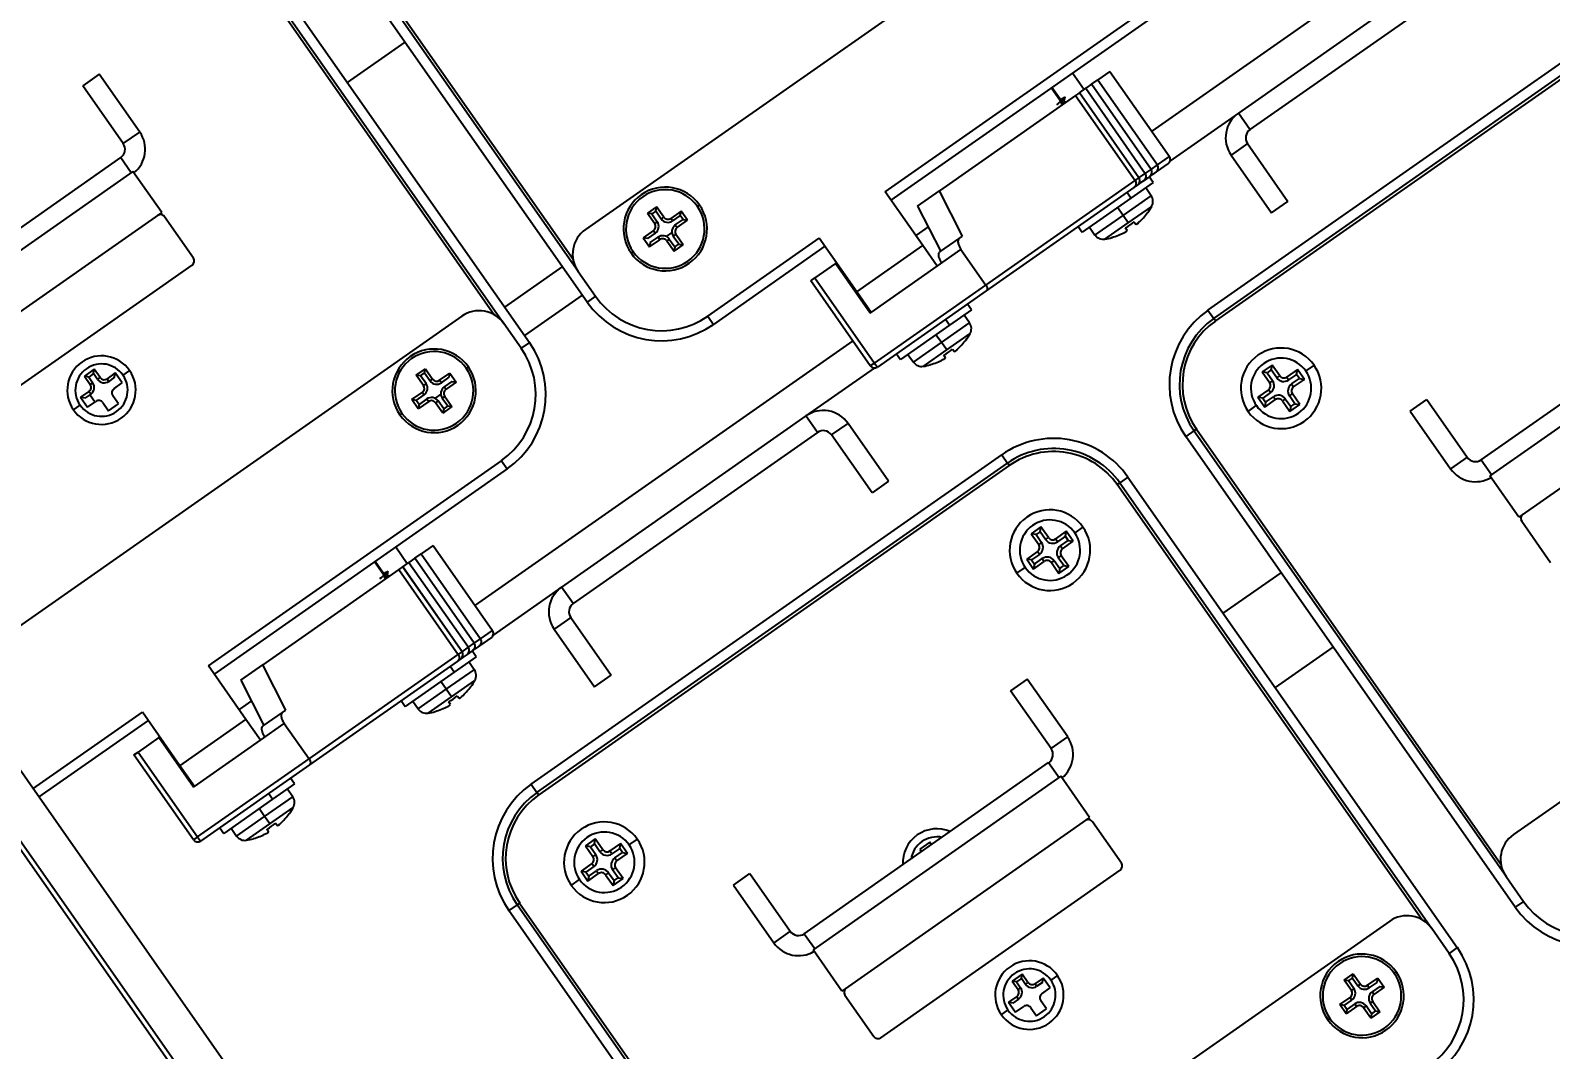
# Model space of a CAD drawing. Header units: millimetres. Extents: x 152904052 to 153933663, y 538271515 to 539240469.
# Drawn here: x 153452981.3 to 153453132.2, y 538569911 to 538570012.1 of the extents above; entities that cross this region are included whole.
import ezdxf
from ezdxf.enums import TextEntityAlignment as Align

# ---------------------------------------------------------------- set-up
doc = ezdxf.new("R2010")
doc.units = ezdxf.units.MM
doc.layers.add('POWR', color=5, linetype='Continuous')
doc.layers.add('TEXT', color=7, linetype='Continuous')
doc.styles.get("Standard").update_dxf_attribs({"font": 'Gulim.ttf'})

msp = doc.modelspace()

# ---------------------------------------------------------------- linework, layer by layer
at = {"layer": 'POWR', "color": 7}
for p, q in [((153452877.81, 538570085.05), (153453064.46, 538569818.5)), ((153453060.77, 538569815.91), (153452874.13, 538570082.47)), ((153452874.54, 538570082.75), (153453061.18, 538569816.2)), ((153453035.68, 538569988.17), (153453004.7, 538570032.41)), ((153453004.95, 538570032.58), (153453035.17, 538569989.42)), ((153453036.58, 538569985.14), (153453003.88, 538570031.84)), ((153453091.3, 538570030.78), (153453036.41, 538569992.35)), ((153453130.09, 538570028.34), (153453092.61, 538570002.1)), ((153453027.31, 538569983.91), (153452997.09, 538570027.07)), ((153452997.33, 538570027.25), (153453028.3, 538569983.01)), ((153452998.15, 538570027.82), (153453030.84, 538569981.13)), ((153453125.45, 538570020.88), (153453101.2, 538570003.91)), ((153453126.6, 538570019.24), (153453102.35, 538570002.27)), ((153453066.15, 538569996.08), (153453095.23, 538570016.45)), ((153453098.18, 538569984.33), (153453144.88, 538570017.03)), ((153453098.76, 538569983.51), (153453145.45, 538570016.21)), ((153453145.62, 538570015.96), (153453098.93, 538569983.27)), ((153453095.8, 538570015.63), (153453066.72, 538569995.27)), ((153453012.78, 538570006.93), (153453018.51, 538570010.95)), ((153452988.15, 538570007.76), (153452986.51, 538570006.61)), ((153452992.17, 538570002.02), (153452988.15, 538570007.76)), ((153453084.75, 538570007.88), (153453085.89, 538570006.25)), ((153453086.62, 538570006.76), (153453086.05, 538570006.36)), ((153453092.53, 538569998.32), (153453086.62, 538570006.76)), ((153453086.62, 538570006.76), (153453086.63, 538570006.76)), ((153453086.63, 538570006.76), (153453087.25, 538570007.2)), ((153453092.53, 538569998.32), (153453086.63, 538570006.76)), ((153453088.45, 538570008.04), (153453087.25, 538570007.2)), ((153453087.25, 538570007.2), (153453093.16, 538569998.76)), ((153453088.45, 538570008.04), (153453094.36, 538569999.6)), ((153452990.53, 538570000.87), (153452986.51, 538570006.61)), ((153453085.04, 538570005.65), (153453071.54, 538569996.2)), ((153453083.78, 538570004.76), (153453082.63, 538570006.4)), ((153453083.85, 538570004.81), (153453082.7, 538570006.45)), ((153453083.8, 538570005.39), (153453083.58, 538570005.2)), ((153453083.64, 538570005.28), (153453083.8, 538570005.39)), ((153453085.42, 538570005.92), (153453085.04, 538570005.65)), ((153453085.04, 538570005.65), (153453090.95, 538569997.21)), ((153453091.33, 538569997.48), (153453085.42, 538570005.92)), ((153453085.42, 538570005.92), (153453085.43, 538570005.92)), ((153453085.43, 538570005.92), (153453086.05, 538570006.36)), ((153453091.33, 538569997.48), (153453085.43, 538570005.92)), ((153453086.05, 538570006.36), (153453091.96, 538569997.92)), ((153453084.09, 538570004.98), (153453083.9, 538570004.98)), ((153453101.2, 538570003.91), (153453094.4, 538569999.14)), ((153453102.35, 538570002.27), (153453101.2, 538570003.91)), ((153452990.53, 538570000.87), (153452992.17, 538570002.02)), ((153453102.11, 538570000.87), (153453100.47, 538569999.73)), ((153453102.11, 538570000.87), (153453106.12, 538569995.14)), ((153452966.03, 538569982.5), (153452990.28, 538569999.48)), ((153452990.28, 538569999.48), (153452991.31, 538569998.01)), ((153453093.16, 538569998.76), (153453094.36, 538569999.6)), ((153453100.47, 538569999.73), (153453104.48, 538569993.99)), ((153452991.48, 538569998.12), (153452966.9, 538569980.92)), ((153452994.35, 538569994.03), (153452991.48, 538569998.12)), ((153453091.33, 538569997.48), (153453091.96, 538569997.92)), ((153453091.96, 538569997.92), (153453092.53, 538569998.32)), ((153453092.6, 538569997.76), (153453092.41, 538569997.63)), ((153453092.53, 538569998.32), (153453093.16, 538569998.76)), ((153453092.53, 538569998.32), (153453092.53, 538569998.32)), ((153453092.63, 538569997.78), (153453092.59, 538569997.84)), ((153453092.63, 538569997.78), (153453092.6, 538569997.76)), ((153453093.04, 538569998.06), (153453092.63, 538569997.78)), ((153453094.23, 538569998.9), (153453093.04, 538569998.06)), ((153453069.37, 538569994.68), (153453071.54, 538569996.2)), ((153453073.83, 538569991.7), (153453071.54, 538569996.2)), ((153453076.14, 538569986.84), (153453090.95, 538569997.21)), ((153453090.83, 538569996.52), (153453076.18, 538569986.26)), ((153453092.73, 538569997), (153453090.54, 538569995.46)), ((153453091.21, 538569996.78), (153453090.83, 538569996.52)), ((153453090.95, 538569997.21), (153453091.33, 538569997.48)), ((153453091.4, 538569996.92), (153453091.21, 538569996.79)), ((153453091.33, 538569997.48), (153453091.33, 538569997.48)), ((153453091.43, 538569996.94), (153453091.39, 538569997)), ((153453091.43, 538569996.94), (153453091.4, 538569996.92)), ((153453091.84, 538569997.22), (153453091.43, 538569996.94)), ((153453092.41, 538569997.62), (153453091.84, 538569997.22)), ((153453092.54, 538569995.7), (153453092, 538569996.48)), ((153453092.73, 538569997), (153453092.33, 538569997.57)), ((153453047.51, 538569994.63), (153453047.72, 538569994.78)), ((153453069.88, 538569990.76), (153453066.15, 538569996.08)), ((153453069.37, 538569994.68), (153453071.66, 538569990.18)), ((153453090.54, 538569995.46), (153453085.69, 538569992.07)), ((153453089.76, 538569993.75), (153453092.54, 538569995.7)), ((153453090.54, 538569995.46), (153453090.14, 538569996.04)), ((153453104.48, 538569993.99), (153453106.12, 538569995.14)), ((153452994.35, 538569994.03), (153452969.77, 538569976.82)), ((153452997.5, 538569989.52), (153452994.63, 538569993.62)), ((153453043.45, 538569994.59), (153453042.55, 538569993.96)), ((153453042.55, 538569993.96), (153453043.27, 538569992.94)), ((153453042.98, 538569993.89), (153453042.55, 538569993.96)), ((153453043.37, 538569994.17), (153453042.98, 538569993.89)), ((153453042.98, 538569993.89), (153453043.52, 538569993.12)), ((153453043.37, 538569994.17), (153453043.45, 538569994.59)), ((153453043.92, 538569993.39), (153453043.37, 538569994.17)), ((153453044.17, 538569993.57), (153453043.45, 538569994.59)), ((153453043.92, 538569993.39), (153453044.17, 538569993.57)), ((153453045.89, 538569994.16), (153453044.86, 538569993.45)), ((153453045.04, 538569993.2), (153453044.86, 538569993.45)), ((153453045.81, 538569993.74), (153453045.04, 538569993.2)), ((153453045.32, 538569992.8), (153453046.09, 538569993.34)), ((153453045.49, 538569992.55), (153453046.52, 538569993.26)), ((153453045.81, 538569993.74), (153453045.89, 538569994.16)), ((153453046.09, 538569993.34), (153453045.81, 538569993.74)), ((153453046.52, 538569993.26), (153453045.89, 538569994.16)), ((153453046.09, 538569993.34), (153453046.52, 538569993.26)), ((153453086.97, 538569991.8), (153453089.76, 538569993.75)), ((153453089.76, 538569993.75), (153453089.21, 538569994.53)), ((153453090.27, 538569993.02), (153453089.76, 538569993.75)), ((153453090.27, 538569993.02), (153453092.6, 538569994.64)), ((153453092.2, 538569994.05), (153453092.21, 538569994.03)), ((153453043.14, 538569992.24), (153453042.12, 538569991.53)), ((153453043.32, 538569991.99), (153453042.55, 538569991.45)), ((153453043.32, 538569991.99), (153453043.14, 538569992.24)), ((153453043.52, 538569993.12), (153453043.27, 538569992.94)), ((153453044.98, 538569992.06), (153453044.41, 538569991.66)), ((153453045.12, 538569991.67), (153453045.37, 538569991.85)), ((153453045.66, 538569990.9), (153453045.12, 538569991.67)), ((153453045.32, 538569992.8), (153453045.49, 538569992.55)), ((153453046.09, 538569990.83), (153453045.37, 538569991.85)), ((153453070.42, 538569992.61), (153453069.19, 538569991.74)), ((153453073.49, 538569991.46), (153453073.83, 538569991.7)), ((153453085.29, 538569992.64), (153453085.69, 538569992.07)), ((153453086.43, 538569992.58), (153453086.97, 538569991.8)), ((153453087.95, 538569991.39), (153453090.27, 538569993.02)), ((153453090.16, 538569992.24), (153453090, 538569992.51)), ((153453090.84, 538569993.1), (153453091.05, 538569992.86)), ((153453041.12, 538569990.16), (153453040.92, 538569990.01)), ((153453042.12, 538569991.53), (153453042.75, 538569990.63)), ((153453042.55, 538569991.45), (153453042.12, 538569991.53)), ((153453042.75, 538569990.63), (153453043.77, 538569991.34)), ((153453042.83, 538569991.05), (153453042.75, 538569990.63)), ((153453042.83, 538569991.05), (153453043.6, 538569991.59)), ((153453043.6, 538569991.59), (153453043.77, 538569991.34)), ((153453044.72, 538569991.4), (153453044.47, 538569991.22)), ((153453044.47, 538569991.22), (153453045.19, 538569990.2)), ((153453044.72, 538569991.4), (153453045.26, 538569990.62)), ((153453045.19, 538569990.2), (153453046.09, 538569990.83)), ((153453045.26, 538569990.62), (153453045.19, 538569990.2)), ((153453045.26, 538569990.62), (153453045.66, 538569990.9)), ((153453045.66, 538569990.9), (153453046.09, 538569990.83)), ((153453048.54, 538569983.75), (153453059.6, 538569991.5)), ((153453060.17, 538569990.68), (153453049.11, 538569982.93)), ((153453063.33, 538569986.17), (153453059.6, 538569991.5)), ((153453063.33, 538569986.17), (153453069.88, 538569990.76)), ((153453071.31, 538569988.71), (153453069.88, 538569990.76)), ((153453071.31, 538569988.71), (153453073.67, 538569990.36)), ((153453071.58, 538569990.12), (153453073.49, 538569991.46)), ((153453073.67, 538569990.36), (153453076.14, 538569986.84)), ((153453088.66, 538569991.55), (153453088.65, 538569991.56)), ((153452973.62, 538569972.19), (153452997.38, 538569988.82)), ((153453034.11, 538569988.67), (153453028.38, 538569984.65)), ((153453061.22, 538569988.97), (153453059.17, 538569987.54)), ((153453061.22, 538569988.97), (153453061.32, 538569989.04)), ((153453064.66, 538569984.06), (153453061.22, 538569988.97)), ((153453064.76, 538569984.12), (153453071.31, 538569988.71)), ((153453035.68, 538569988.17), (153453037.4, 538569985.72)), ((153453058.76, 538569987.25), (153453059.17, 538569987.54)), ((153453064.67, 538569978.81), (153453058.76, 538569987.25)), ((153453059.17, 538569987.54), (153453065.08, 538569979.1)), ((153453036.09, 538569985.84), (153453030.36, 538569981.83)), ((153453037.4, 538569985.72), (153453036.58, 538569985.14)), ((153453064.76, 538569984.12), (153453063.33, 538569986.17)), ((153453065.08, 538569979.1), (153453076.14, 538569986.84)), ((153453076.18, 538569986.26), (153453065.37, 538569978.69)), ((153453125.3, 538569969.5), (153453149.54, 538569986.48)), ((153453064.43, 538569984.38), (153453064.49, 538569984.51)), ((153453064.49, 538569984.3), (153453064.59, 538569984.37)), ((153453064.66, 538569984.06), (153453064.76, 538569984.12)), ((153453074.71, 538569984.38), (153453072.52, 538569982.84)), ((153453074.71, 538569984.38), (153453074.31, 538569984.95)), ((153453098.18, 538569984.33), (153453098.76, 538569983.51)), ((153453150.74, 538569985.12), (153453126.16, 538569967.91)), ((153453024.13, 538569983.75), (153452973.54, 538569948.33)), ((153453030.03, 538569980.56), (153453028.3, 538569983.01)), ((153453048.54, 538569983.75), (153453049.11, 538569982.93)), ((153453072.52, 538569982.84), (153453067.67, 538569979.45)), ((153453071.74, 538569981.14), (153453074.52, 538569983.09)), ((153453072.52, 538569982.84), (153453072.12, 538569983.42)), ((153453074.52, 538569983.09), (153453073.98, 538569983.86)), ((153453098.93, 538569983.27), (153453098.76, 538569983.51)), ((153453062.92, 538569981.31), (153453025.44, 538569955.06)), ((153453030.84, 538569981.13), (153453030.03, 538569980.56)), ((153453068.95, 538569979.19), (153453071.74, 538569981.14)), ((153453071.74, 538569981.14), (153453071.19, 538569981.91)), ((153453072.25, 538569980.4), (153453071.74, 538569981.14)), ((153453072.25, 538569980.4), (153453074.57, 538569982.03)), ((153453074.17, 538569981.43), (153453074.19, 538569981.41)), ((153453067.27, 538569980.02), (153453067.67, 538569979.45)), ((153453068.41, 538569979.96), (153453068.95, 538569979.19)), ((153453069.93, 538569978.77), (153453072.25, 538569980.4)), ((153453072.14, 538569979.62), (153453071.98, 538569979.89)), ((153453072.82, 538569980.48), (153453073.02, 538569980.24)), ((153453153.61, 538569981.02), (153453129.03, 538569963.82)), ((153452987.65, 538569978.48), (153452986.67, 538569977.79)), ((153452987.58, 538569978.05), (153452987.65, 538569978.48)), ((153452988.23, 538569977.66), (153452987.65, 538569978.48)), ((153452989.74, 538569978.11), (153452988.92, 538569977.53)), ((153452989.67, 538569977.68), (153452989.74, 538569978.11)), ((153452990.43, 538569977.13), (153452989.74, 538569978.11)), ((153452991.15, 538569978.36), (153452990.5, 538569977.9)), ((153453019.61, 538569977.9), (153453020.51, 538569978.53)), ((153453020.04, 538569977.83), (153453020.44, 538569978.11)), ((153453020.44, 538569978.11), (153453020.51, 538569978.53)), ((153453020.44, 538569978.11), (153453020.98, 538569977.33)), ((153453020.51, 538569978.53), (153453021.23, 538569977.51)), ((153453021.93, 538569977.39), (153453022.95, 538569978.1)), ((153453022.88, 538569977.68), (153453022.95, 538569978.1)), ((153453022.95, 538569978.1), (153453023.58, 538569977.2)), ((153453024.58, 538569978.57), (153453024.78, 538569978.72)), ((153453065.06, 538569978.6), (153453058.28, 538569973.85)), ((153453065.08, 538569979.1), (153453064.67, 538569978.81)), ((153453065.08, 538569979.1), (153453065.37, 538569978.69)), ((153453070.64, 538569978.93), (153453070.63, 538569978.94)), ((153453104.55, 538569978.9), (153453103.57, 538569978.21)), ((153453103.57, 538569978.21), (153453104.31, 538569977.15)), ((153453104.06, 538569978.13), (153453103.57, 538569978.21)), ((153453104.46, 538569978.41), (153453104.06, 538569978.13)), ((153453104.06, 538569978.13), (153453104.6, 538569977.35)), ((153453104.46, 538569978.41), (153453104.55, 538569978.9)), ((153453105.01, 538569977.64), (153453104.46, 538569978.41)), ((153453105.3, 538569977.84), (153453104.55, 538569978.9)), ((153453107.06, 538569978.46), (153453105.99, 538569977.71)), ((153453106.97, 538569977.97), (153453107.06, 538569978.46)), ((153453107.75, 538569977.48), (153453107.06, 538569978.46)), ((153453108.71, 538569978.89), (153453107.89, 538569978.31)), ((153452987.1, 538569977.71), (153452986.67, 538569977.79)), ((153452986.67, 538569977.79), (153452987.25, 538569976.97)), ((153452987.58, 538569978.05), (153452987.1, 538569977.71)), ((153452987.1, 538569977.71), (153452987.5, 538569977.15)), ((153452987.5, 538569977.15), (153452987.25, 538569976.97)), ((153452987.98, 538569977.48), (153452987.58, 538569978.05)), ((153452987.98, 538569977.48), (153452988.23, 538569977.66)), ((153452989.1, 538569977.28), (153452988.92, 538569977.53)), ((153452989.67, 538569977.68), (153452989.1, 538569977.28)), ((153452989.61, 538569976.55), (153452990.43, 538569977.13)), ((153453020.33, 538569976.88), (153453019.61, 538569977.9)), ((153453020.04, 538569977.83), (153453019.61, 538569977.9)), ((153453020.58, 538569977.06), (153453020.04, 538569977.83)), ((153453020.58, 538569977.06), (153453020.33, 538569976.88)), ((153453020.98, 538569977.33), (153453021.23, 538569977.51)), ((153453022.1, 538569977.14), (153453021.93, 538569977.39)), ((153453022.1, 538569977.14), (153453022.88, 538569977.68)), ((153453023.15, 538569977.28), (153453022.38, 538569976.74)), ((153453022.38, 538569976.74), (153453022.56, 538569976.49)), ((153453023.58, 538569977.2), (153453022.56, 538569976.49)), ((153453023.15, 538569977.28), (153453023.58, 538569977.2)), ((153453104.6, 538569977.35), (153453104.31, 538569977.15)), ((153453105.01, 538569977.64), (153453105.3, 538569977.84)), ((153453106.19, 538569977.43), (153453105.99, 538569977.71)), ((153453106.97, 538569977.97), (153453106.19, 538569977.43)), ((153453106.48, 538569977.02), (153453107.26, 538569977.56)), ((153453106.48, 538569977.02), (153453106.68, 538569976.73)), ((153453106.68, 538569976.73), (153453107.75, 538569977.48)), ((153453107.26, 538569977.56), (153453106.97, 538569977.97)), ((153453107.26, 538569977.56), (153453107.75, 538569977.48)), ((153452987.12, 538569976.27), (153452986.3, 538569975.7)), ((153452986.3, 538569975.7), (153452986.99, 538569974.72)), ((153452986.73, 538569975.62), (153452986.3, 538569975.7)), ((153452987.3, 538569976.02), (153452986.73, 538569975.62)), ((153452986.99, 538569974.72), (153452987.81, 538569975.29)), ((153452987.3, 538569976.02), (153452987.12, 538569976.27)), ((153452987.22, 538569975.96), (153452987.73, 538569975.23)), ((153452988.51, 538569975.17), (153452989.08, 538569974.35)), ((153452990.06, 538569975.04), (153452989.49, 538569975.86)), ((153453019.18, 538569975.47), (153453020.21, 538569976.18)), ((153453019.81, 538569974.57), (153453019.18, 538569975.47)), ((153453019.61, 538569975.39), (153453019.18, 538569975.47)), ((153453019.61, 538569975.39), (153453020.38, 538569975.93)), ((153453019.89, 538569974.99), (153453019.61, 538569975.39)), ((153453020.84, 538569975.28), (153453019.81, 538569974.57)), ((153453020.66, 538569975.53), (153453019.89, 538569974.99)), ((153453020.38, 538569975.93), (153453020.21, 538569976.18)), ((153453020.66, 538569975.53), (153453020.84, 538569975.28)), ((153453022.04, 538569976), (153453021.47, 538569975.6)), ((153453021.79, 538569975.34), (153453021.53, 538569975.16)), ((153453022.25, 538569974.14), (153453021.53, 538569975.16)), ((153453022.33, 538569974.56), (153453021.79, 538569975.34)), ((153453022.18, 538569975.61), (153453022.44, 538569975.79)), ((153453022.18, 538569975.61), (153453022.73, 538569974.84)), ((153453022.44, 538569975.79), (153453023.15, 538569974.77)), ((153453104.19, 538569976.45), (153453103.13, 538569975.71)), ((153453103.13, 538569975.71), (153453103.81, 538569974.72)), ((153453103.62, 538569975.62), (153453103.13, 538569975.71)), ((153453104.39, 538569976.17), (153453103.62, 538569975.62)), ((153453103.62, 538569975.62), (153453103.9, 538569975.21)), ((153453103.81, 538569974.72), (153453104.88, 538569975.47)), ((153453103.9, 538569975.21), (153453103.81, 538569974.72)), ((153453103.9, 538569975.21), (153453104.68, 538569975.76)), ((153453104.39, 538569976.17), (153453104.19, 538569976.45)), ((153453104.68, 538569975.76), (153453104.88, 538569975.47)), ((153453105.86, 538569975.55), (153453105.58, 538569975.35)), ((153453105.58, 538569975.35), (153453106.32, 538569974.28)), ((153453105.86, 538569975.55), (153453106.41, 538569974.77)), ((153453106.27, 538569975.83), (153453106.56, 538569976.04)), ((153453106.81, 538569975.06), (153453106.27, 538569975.83)), ((153453106.41, 538569974.77), (153453106.81, 538569975.06)), ((153453107.3, 538569974.97), (153453106.56, 538569976.04)), ((153453106.81, 538569975.06), (153453107.3, 538569974.97)), ((153453118.25, 538569974.33), (153453119.89, 538569975.48)), ((153453119.89, 538569975.48), (153453123.9, 538569969.75)), ((153452985.58, 538569974.46), (153452986.24, 538569974.92)), ((153452989.08, 538569974.35), (153452990.06, 538569975.04)), ((153453018.19, 538569974.1), (153453017.98, 538569973.95)), ((153453019.89, 538569974.99), (153453019.81, 538569974.57)), ((153453023.15, 538569974.77), (153453022.25, 538569974.14)), ((153453022.33, 538569974.56), (153453022.25, 538569974.14)), ((153453022.73, 538569974.84), (153453022.33, 538569974.56)), ((153453022.73, 538569974.84), (153453023.15, 538569974.77)), ((153453058.28, 538569973.85), (153453034.03, 538569956.87)), ((153453059.43, 538569972.21), (153453058.28, 538569973.85)), ((153453102.16, 538569974.3), (153453102.98, 538569974.87)), ((153453106.32, 538569974.28), (153453107.3, 538569974.97)), ((153453106.41, 538569974.77), (153453106.32, 538569974.28)), ((153453118.25, 538569974.33), (153453122.26, 538569968.6)), ((153453059.43, 538569972.21), (153453035.18, 538569955.23)), ((153453060.82, 538569971.97), (153453062.46, 538569973.11)), ((153453066.47, 538569967.38), (153453062.46, 538569973.11)), ((153453096.79, 538569972.37), (153453095.97, 538569971.8)), ((153453097.04, 538569972.54), (153453096.79, 538569972.37)), ((153453127.77, 538569928.14), (153453096.79, 538569972.37)), ((153453097.04, 538569972.54), (153453127.26, 538569929.38)), ((153453064.84, 538569966.23), (153453060.82, 538569971.97)), ((153453128.67, 538569925.11), (153453095.97, 538569971.8)), ((153453183.39, 538569970.75), (153453128.5, 538569932.32)), ((153452998.98, 538569949.05), (153453028.06, 538569969.41)), ((153453028.06, 538569969.41), (153453028.63, 538569968.59)), ((153453031.01, 538569937.3), (153453077.71, 538569969.99)), ((153453031.59, 538569936.48), (153453078.28, 538569969.17)), ((153453077.71, 538569969.99), (153453078.28, 538569969.17)), ((153453078.45, 538569968.93), (153453078.28, 538569969.17)), ((153453123.9, 538569969.75), (153453122.26, 538569968.6)), ((153453125.3, 538569969.5), (153453126.33, 538569968.03)), ((153453028.63, 538569968.59), (153452999.55, 538569948.23)), ((153453078.45, 538569968.93), (153453031.76, 538569936.24)), ((153453090.24, 538569967.78), (153453089.42, 538569967.21)), ((153453090.24, 538569967.78), (153453122.93, 538569921.09)), ((153453129.03, 538569963.82), (153453126.16, 538569967.91)), ((153453066.47, 538569967.38), (153453064.84, 538569966.23)), ((153453089.18, 538569967.04), (153453089.42, 538569967.21)), ((153453119.4, 538569923.87), (153453089.18, 538569967.04)), ((153453089.42, 538569967.21), (153453120.39, 538569922.98)), ((153453129.32, 538569963.41), (153453132.19, 538569959.31)), ((153453081.61, 538569962.84), (153453080.63, 538569962.15)), ((153453081.12, 538569962.07), (153453080.63, 538569962.15)), ((153453080.63, 538569962.15), (153453081.38, 538569961.09)), ((153453081.53, 538569962.35), (153453081.12, 538569962.07)), ((153453081.12, 538569962.07), (153453081.67, 538569961.29)), ((153453081.53, 538569962.35), (153453081.61, 538569962.84)), ((153453082.07, 538569961.58), (153453081.53, 538569962.35)), ((153453082.36, 538569961.78), (153453081.61, 538569962.84)), ((153453082.07, 538569961.58), (153453082.36, 538569961.78)), ((153453084.12, 538569962.4), (153453083.06, 538569961.65)), ((153453083.26, 538569961.37), (153453083.06, 538569961.65)), ((153453084.04, 538569961.91), (153453083.26, 538569961.37)), ((153453083.54, 538569960.96), (153453084.32, 538569961.5)), ((153453084.04, 538569961.91), (153453084.12, 538569962.4)), ((153453084.32, 538569961.5), (153453084.04, 538569961.91)), ((153453084.81, 538569961.42), (153453084.12, 538569962.4)), ((153453084.32, 538569961.5), (153453084.81, 538569961.42)), ((153453085.78, 538569962.83), (153453084.96, 538569962.25)), ((153453017.58, 538569960.85), (153453018.72, 538569959.21)), ((153453019.46, 538569959.73), (153453020.08, 538569960.16)), ((153453021.28, 538569961), (153453020.08, 538569960.16)), ((153453020.08, 538569960.16), (153453025.99, 538569951.73)), ((153453021.28, 538569961), (153453027.19, 538569952.56)), ((153453081.25, 538569960.39), (153453080.19, 538569959.65)), ((153453081.46, 538569960.11), (153453080.68, 538569959.56)), ((153453081.46, 538569960.11), (153453081.25, 538569960.39)), ((153453081.67, 538569961.29), (153453081.38, 538569961.09)), ((153453083.33, 538569959.77), (153453083.62, 538569959.98)), ((153453083.54, 538569960.96), (153453083.74, 538569960.67)), ((153453084.37, 538569958.91), (153453083.62, 538569959.98)), ((153453083.74, 538569960.67), (153453084.81, 538569961.42)), ((153453017.87, 538569958.62), (153453004.37, 538569949.16)), ((153453016.61, 538569957.73), (153453015.46, 538569959.37)), ((153453016.67, 538569957.78), (153453015.53, 538569959.42)), ((153453018.25, 538569958.88), (153453017.87, 538569958.62)), ((153453017.87, 538569958.62), (153453023.78, 538569950.18)), ((153453018.25, 538569958.88), (153453018.26, 538569958.89)), ((153453024.16, 538569950.45), (153453018.25, 538569958.88)), ((153453018.26, 538569958.89), (153453018.88, 538569959.32)), ((153453024.16, 538569950.45), (153453018.26, 538569958.89)), ((153453019.45, 538569959.72), (153453018.88, 538569959.32)), ((153453018.88, 538569959.32), (153453024.79, 538569950.89)), ((153453019.45, 538569959.72), (153453019.46, 538569959.73)), ((153453025.36, 538569951.29), (153453019.45, 538569959.72)), ((153453025.36, 538569951.29), (153453019.46, 538569959.73)), ((153453079.22, 538569958.24), (153453080.04, 538569958.81)), ((153453080.19, 538569959.65), (153453080.88, 538569958.66)), ((153453080.68, 538569959.56), (153453080.19, 538569959.65)), ((153453080.68, 538569959.56), (153453080.96, 538569959.15)), ((153453080.88, 538569958.66), (153453081.94, 538569959.41)), ((153453080.96, 538569959.15), (153453080.88, 538569958.66)), ((153453080.96, 538569959.15), (153453081.74, 538569959.7)), ((153453081.74, 538569959.7), (153453081.94, 538569959.41)), ((153453082.93, 538569959.49), (153453082.64, 538569959.29)), ((153453082.64, 538569959.29), (153453083.38, 538569958.22)), ((153453082.93, 538569959.49), (153453083.47, 538569958.71)), ((153453083.88, 538569959), (153453083.33, 538569959.77)), ((153453083.38, 538569958.22), (153453084.37, 538569958.91)), ((153453083.47, 538569958.71), (153453083.38, 538569958.22)), ((153453083.47, 538569958.71), (153453083.88, 538569959)), ((153453083.88, 538569959), (153453084.37, 538569958.91)), ((153453016.63, 538569958.36), (153453016.41, 538569958.16)), ((153453016.46, 538569958.24), (153453016.63, 538569958.36)), ((153453016.63, 538569958.36), (153453016.82, 538569958.44)), ((153453016.92, 538569957.95), (153453016.73, 538569957.95)), ((153453099.7, 538569954.27), (153453105.44, 538569958.28)), ((153453034.03, 538569956.87), (153453027.23, 538569952.11)), ((153453035.18, 538569955.23), (153453034.03, 538569956.87)), ((153453025.99, 538569951.73), (153453027.19, 538569952.56)), ((153453034.94, 538569953.84), (153453033.3, 538569952.69)), ((153453033.3, 538569952.69), (153453037.31, 538569946.96)), ((153453034.94, 538569953.84), (153453038.95, 538569948.11)), ((153453024.79, 538569950.89), (153453025.36, 538569951.29)), ((153453025.36, 538569951.29), (153453025.99, 538569951.73)), ((153453025.36, 538569951.29), (153453025.36, 538569951.29)), ((153453025.87, 538569951.03), (153453025.46, 538569950.75)), ((153453027.06, 538569951.87), (153453025.87, 538569951.03)), ((153453008.97, 538569939.81), (153453023.78, 538569950.18)), ((153453023.66, 538569949.49), (153453009.01, 538569939.23)), ((153453025.56, 538569949.96), (153453023.37, 538569948.43)), ((153453024.04, 538569949.75), (153453023.66, 538569949.49)), ((153453023.78, 538569950.18), (153453024.16, 538569950.45)), ((153453024.23, 538569949.89), (153453024.04, 538569949.75)), ((153453024.16, 538569950.45), (153453024.79, 538569950.89)), ((153453024.16, 538569950.45), (153453024.16, 538569950.45)), ((153453024.26, 538569949.91), (153453024.22, 538569949.97)), ((153453024.26, 538569949.91), (153453024.23, 538569949.89)), ((153453024.67, 538569950.19), (153453024.26, 538569949.91)), ((153453025.24, 538569950.59), (153453024.67, 538569950.19)), ((153453025.37, 538569948.67), (153453024.83, 538569949.45)), ((153453025.56, 538569949.96), (153453025.16, 538569950.54)), ((153453025.43, 538569950.73), (153453025.24, 538569950.59)), ((153453025.46, 538569950.75), (153453025.42, 538569950.81)), ((153453025.46, 538569950.75), (153453025.43, 538569950.73)), ((153453104.87, 538569946.9), (153453110.6, 538569950.91)), ((153453002.71, 538569943.73), (153452998.98, 538569949.05)), ((153453002.2, 538569947.64), (153453004.37, 538569949.16)), ((153453006.66, 538569944.66), (153453004.37, 538569949.16)), ((153453023.37, 538569948.43), (153453018.52, 538569945.03)), ((153453022.59, 538569946.72), (153453025.37, 538569948.67)), ((153453023.37, 538569948.43), (153453022.97, 538569949)), ((153453037.31, 538569946.96), (153453038.95, 538569948.11)), ((153453002.2, 538569947.64), (153453004.49, 538569943.14)), ((153453019.8, 538569944.77), (153453022.59, 538569946.72)), ((153453022.59, 538569946.72), (153453022.04, 538569947.5)), ((153453023.1, 538569945.98), (153453022.59, 538569946.72)), ((153453023.1, 538569945.98), (153453025.43, 538569947.61)), ((153453025.02, 538569947.01), (153453025.04, 538569947)), ((153453080.24, 538569947.72), (153453078.6, 538569946.57)), ((153453082.62, 538569940.84), (153453078.6, 538569946.57)), ((153453084.26, 538569941.99), (153453080.24, 538569947.72)), ((153453003.25, 538569945.57), (153453002.02, 538569944.71)), ((153453018.12, 538569945.61), (153453018.52, 538569945.03)), ((153453019.26, 538569945.55), (153453019.8, 538569944.77)), ((153453020.78, 538569944.36), (153453023.1, 538569945.98)), ((153453022.99, 538569945.2), (153453022.83, 538569945.48)), ((153453023.67, 538569946.07), (153453023.88, 538569945.83)), ((153452981.57, 538569936.86), (153452992.43, 538569944.46)), ((153452993, 538569943.64), (153452982.15, 538569936.04)), ((153452996.16, 538569939.14), (153452992.43, 538569944.46)), ((153452996.16, 538569939.14), (153453002.71, 538569943.73)), ((153453004.14, 538569941.68), (153453002.71, 538569943.73)), ((153453004.41, 538569943.09), (153453006.32, 538569944.43)), ((153453006.32, 538569944.43), (153453006.66, 538569944.66)), ((153453021.49, 538569944.51), (153453021.48, 538569944.53)), ((153452994.05, 538569941.94), (153452992, 538569940.5)), ((153452994.05, 538569941.94), (153452994.15, 538569942.01)), ((153452997.49, 538569937.02), (153452994.05, 538569941.94)), ((153453004.14, 538569941.68), (153453006.5, 538569943.33)), ((153453006.5, 538569943.33), (153453008.97, 538569939.81)), ((153453082.62, 538569940.84), (153453084.26, 538569941.99)), ((153452991.59, 538569940.22), (153452992, 538569940.5)), ((153452992, 538569940.5), (153452997.91, 538569932.07)), ((153452997.59, 538569937.09), (153453004.14, 538569941.68)), ((153452997.5, 538569931.78), (153452991.59, 538569940.22)), ((153452997.59, 538569937.09), (153452996.16, 538569939.14)), ((153452997.91, 538569932.07), (153453008.97, 538569939.81)), ((153453009.01, 538569939.23), (153452998.2, 538569931.66)), ((153453058.12, 538569922.47), (153453082.37, 538569939.45)), ((153453082.37, 538569939.45), (153453083.4, 538569937.97)), ((153452997.26, 538569937.35), (153452997.32, 538569937.48)), ((153452997.32, 538569937.27), (153452997.42, 538569937.34)), ((153453007.54, 538569937.35), (153453005.35, 538569935.81)), ((153453007.54, 538569937.35), (153453007.14, 538569937.92)), ((153453083.57, 538569938.09), (153453058.99, 538569920.88)), ((153453086.44, 538569933.99), (153453083.57, 538569938.09)), ((153452997.49, 538569937.02), (153452997.59, 538569937.09)), ((153453004.56, 538569934.1), (153453007.35, 538569936.05)), ((153453005.35, 538569935.81), (153453004.95, 538569936.38)), ((153453007.35, 538569936.05), (153453006.81, 538569936.83)), ((153453031.01, 538569937.3), (153453031.59, 538569936.48)), ((153453031.76, 538569936.24), (153453031.59, 538569936.48)), ((153453005.35, 538569935.81), (153453000.5, 538569932.41)), ((153453004.56, 538569934.1), (153453004.02, 538569934.88)), ((153453005.08, 538569933.37), (153453007.4, 538569934.99)), ((153453007, 538569934.4), (153453007.02, 538569934.38)), ((153453000.1, 538569932.99), (153453000.5, 538569932.41)), ((153453001.24, 538569932.93), (153453001.78, 538569932.15)), ((153453001.78, 538569932.15), (153453004.56, 538569934.1)), ((153453002.76, 538569931.74), (153453005.08, 538569933.37)), ((153453005.08, 538569933.37), (153453004.56, 538569934.1)), ((153453004.96, 538569932.58), (153453004.81, 538569932.86)), ((153453005.65, 538569933.45), (153453005.85, 538569933.21)), ((153453086.44, 538569933.99), (153453061.86, 538569916.78)), ((153453089.59, 538569929.48), (153453086.72, 538569933.58)), ((153452997.91, 538569932.07), (153452997.5, 538569931.78)), ((153452997.91, 538569932.07), (153452998.2, 538569931.66)), ((153453003.47, 538569931.89), (153453003.46, 538569931.91)), ((153453037.38, 538569931.87), (153453036.4, 538569931.18)), ((153453037.29, 538569931.38), (153453036.89, 538569931.09)), ((153453037.29, 538569931.38), (153453037.38, 538569931.87)), ((153453037.84, 538569930.6), (153453037.29, 538569931.38)), ((153453038.13, 538569930.8), (153453037.38, 538569931.87)), ((153453039.89, 538569931.43), (153453038.82, 538569930.68)), ((153453039.8, 538569930.94), (153453039.89, 538569931.43)), ((153453040.58, 538569930.44), (153453039.89, 538569931.43)), ((153453041.54, 538569931.85), (153453040.72, 538569931.28)), ((153453070.57, 538569931.55), (153453069.58, 538569930.86)), ((153453070.74, 538569931.3), (153453070.57, 538569931.55)), ((153453036.4, 538569931.18), (153453037.14, 538569930.12)), ((153453036.89, 538569931.09), (153453036.4, 538569931.18)), ((153453036.89, 538569931.09), (153453037.43, 538569930.32)), ((153453037.43, 538569930.32), (153453037.14, 538569930.12)), ((153453037.84, 538569930.6), (153453038.13, 538569930.8)), ((153453039.02, 538569930.39), (153453038.82, 538569930.68)), ((153453039.8, 538569930.94), (153453039.02, 538569930.39)), ((153453039.31, 538569929.99), (153453040.09, 538569930.53)), ((153453039.31, 538569929.99), (153453039.51, 538569929.7)), ((153453039.51, 538569929.7), (153453040.58, 538569930.44)), ((153453040.09, 538569930.53), (153453039.8, 538569930.94)), ((153453040.09, 538569930.53), (153453040.58, 538569930.44)), ((153453069.58, 538569930.86), (153453069.76, 538569930.61)), ((153453037.02, 538569929.42), (153453035.96, 538569928.67)), ((153453035.96, 538569928.67), (153453036.64, 538569927.69)), ((153453036.44, 538569928.59), (153453035.96, 538569928.67)), ((153453037.22, 538569929.13), (153453036.44, 538569928.59)), ((153453036.44, 538569928.59), (153453036.73, 538569928.18)), ((153453036.64, 538569927.69), (153453037.71, 538569928.44)), ((153453036.73, 538569928.18), (153453037.51, 538569928.72)), ((153453037.22, 538569929.13), (153453037.02, 538569929.42)), ((153453037.51, 538569928.72), (153453037.71, 538569928.44)), ((153453038.69, 538569928.52), (153453038.4, 538569928.31)), ((153453038.4, 538569928.31), (153453039.15, 538569927.25)), ((153453038.69, 538569928.52), (153453039.24, 538569927.74)), ((153453039.1, 538569928.8), (153453039.39, 538569929)), ((153453039.64, 538569928.02), (153453039.1, 538569928.8)), ((153453040.13, 538569927.94), (153453039.39, 538569929)), ((153453051.08, 538569927.3), (153453052.72, 538569928.45)), ((153453052.72, 538569928.45), (153453056.73, 538569922.71)), ((153453065.71, 538569912.15), (153453089.47, 538569928.79)), ((153453034.99, 538569927.26), (153453035.81, 538569927.84)), ((153453036.73, 538569928.18), (153453036.64, 538569927.69)), ((153453039.15, 538569927.25), (153453040.13, 538569927.94)), ((153453039.24, 538569927.74), (153453039.15, 538569927.25)), ((153453039.24, 538569927.74), (153453039.64, 538569928.02)), ((153453039.64, 538569928.02), (153453040.13, 538569927.94)), ((153453051.08, 538569927.3), (153453055.09, 538569921.57)), ((153453127.77, 538569928.14), (153453129.49, 538569925.68)), ((153453029.62, 538569925.34), (153453028.8, 538569924.77)), ((153453029.87, 538569925.51), (153453029.62, 538569925.34)), ((153453060.6, 538569881.1), (153453029.62, 538569925.34)), ((153453029.87, 538569925.51), (153453060.09, 538569882.35)), ((153453129.49, 538569925.68), (153453128.67, 538569925.11)), ((153453061.5, 538569878.07), (153453028.8, 538569924.77)), ((153453056.73, 538569922.71), (153453055.09, 538569921.57)), ((153453058.12, 538569922.47), (153453059.16, 538569920.99)), ((153453116.22, 538569923.71), (153453061.33, 538569885.28)), ((153453122.12, 538569920.52), (153453120.39, 538569922.98)), ((153453061.86, 538569916.78), (153453058.99, 538569920.88)), ((153453122.93, 538569921.09), (153453122.12, 538569920.52)), ((153453079.74, 538569918.44), (153453078.76, 538569917.75)), ((153453078.76, 538569917.75), (153453079.34, 538569916.93)), ((153453079.19, 538569917.68), (153453078.76, 538569917.75)), ((153453079.67, 538569918.01), (153453079.19, 538569917.68)), ((153453079.67, 538569918.01), (153453079.74, 538569918.44)), ((153453080.07, 538569917.44), (153453079.67, 538569918.01)), ((153453080.32, 538569917.62), (153453079.74, 538569918.44)), ((153453081.83, 538569918.07), (153453081.01, 538569917.5)), ((153453081.76, 538569917.64), (153453081.83, 538569918.07)), ((153453082.52, 538569917.09), (153453081.83, 538569918.07)), ((153453083.24, 538569918.33), (153453082.59, 538569917.87)), ((153453111.7, 538569917.87), (153453112.6, 538569918.5)), ((153453112.42, 538569916.84), (153453111.7, 538569917.87)), ((153453112.13, 538569917.79), (153453111.7, 538569917.87)), ((153453112.13, 538569917.79), (153453112.53, 538569918.07)), ((153453112.67, 538569917.02), (153453112.13, 538569917.79)), ((153453112.53, 538569918.07), (153453112.6, 538569918.5)), ((153453112.53, 538569918.07), (153453113.07, 538569917.3)), ((153453112.6, 538569918.5), (153453113.32, 538569917.47)), ((153453114.02, 538569917.35), (153453115.04, 538569918.07)), ((153453114.97, 538569917.64), (153453115.04, 538569918.07)), ((153453115.04, 538569918.07), (153453115.67, 538569917.17)), ((153453116.67, 538569918.54), (153453116.87, 538569918.68)), ((153453062.15, 538569916.37), (153453065.02, 538569912.28)), ((153453079.21, 538569916.24), (153453078.39, 538569915.66)), ((153453079.19, 538569917.68), (153453079.59, 538569917.11)), ((153453079.39, 538569915.98), (153453079.21, 538569916.24)), ((153453079.59, 538569917.11), (153453079.34, 538569916.93)), ((153453080.07, 538569917.44), (153453080.32, 538569917.62)), ((153453081.19, 538569917.25), (153453081.01, 538569917.5)), ((153453081.76, 538569917.64), (153453081.19, 538569917.25)), ((153453081.7, 538569916.51), (153453082.52, 538569917.09)), ((153453112.67, 538569917.02), (153453112.42, 538569916.84)), ((153453113.07, 538569917.3), (153453113.32, 538569917.47)), ((153453114.19, 538569917.1), (153453114.02, 538569917.35)), ((153453114.19, 538569917.1), (153453114.97, 538569917.64)), ((153453115.24, 538569917.24), (153453114.47, 538569916.7)), ((153453114.47, 538569916.7), (153453114.65, 538569916.45)), ((153453115.67, 538569917.17), (153453114.65, 538569916.45)), ((153453115.24, 538569917.24), (153453115.67, 538569917.17)), ((153453077.67, 538569914.43), (153453078.33, 538569914.88)), ((153453078.39, 538569915.66), (153453079.08, 538569914.68)), ((153453078.82, 538569915.59), (153453078.39, 538569915.66)), ((153453079.39, 538569915.98), (153453078.82, 538569915.59)), ((153453079.08, 538569914.68), (153453079.9, 538569915.25)), ((153453080.6, 538569915.13), (153453081.17, 538569914.31)), ((153453081.17, 538569914.31), (153453082.15, 538569915)), ((153453082.15, 538569915), (153453081.58, 538569915.82)), ((153453111.27, 538569915.43), (153453112.3, 538569916.15)), ((153453111.9, 538569914.53), (153453111.27, 538569915.43)), ((153453111.7, 538569915.35), (153453111.27, 538569915.43)), ((153453111.7, 538569915.35), (153453112.47, 538569915.89)), ((153453111.98, 538569914.96), (153453111.7, 538569915.35)), ((153453112.93, 538569915.25), (153453111.9, 538569914.53)), ((153453111.98, 538569914.96), (153453111.9, 538569914.53)), ((153453112.75, 538569915.5), (153453111.98, 538569914.96)), ((153453112.47, 538569915.89), (153453112.3, 538569916.15)), ((153453112.75, 538569915.5), (153453112.93, 538569915.25)), ((153453113.88, 538569915.3), (153453113.62, 538569915.12)), ((153453114.34, 538569914.1), (153453113.62, 538569915.12)), ((153453114.42, 538569914.53), (153453113.88, 538569915.3)), ((153453114.27, 538569915.58), (153453114.53, 538569915.75)), ((153453114.27, 538569915.58), (153453114.82, 538569914.8)), ((153453115.24, 538569914.73), (153453114.34, 538569914.1)), ((153453114.82, 538569914.8), (153453114.42, 538569914.53)), ((153453114.53, 538569915.75), (153453115.24, 538569914.73)), ((153453114.82, 538569914.8), (153453115.24, 538569914.73)), ((153453110.28, 538569914.06), (153453110.07, 538569913.92)), ((153453114.42, 538569914.53), (153453114.34, 538569914.1))]:
    msp.add_line(p, q, dxfattribs=at)
for centre, radius, start, end in [((153453102.93, 538570001.45), 3, 125, 215), ((153453102.93, 538570001.45), 1, 125, 215), ((153452989.71, 538570000.3), 1, 305, 35), ((153452989.71, 538570000.3), 3, 308.8226, 35), ((153453091.55, 538569997.63), 0.499, 305.07, 35.0698), ((153453092.12, 538569998.04), 0.5, 305, 35), ((153453092.12, 538569998.03), 0.499, 305.07, 35.0698), ((153453092.64, 538569997.85), 0.103, 217.4159, 246.5165), ((153453092.75, 538569998.47), 0.499, 305.07, 35.0698), ((153453044.32, 538569992.4), 4.15, 35, 215), ((153453044.32, 538569992.4), 3.9, 35, 215), ((153453090.92, 538569997.19), 0.5, 305, 35), ((153453090.92, 538569997.19), 0.499, 305.07, 35.0698), ((153453091.44, 538569997.01), 0.103, 217.4159, 246.5165), ((153453044.32, 538569992.4), 4.15, 215, 35), ((153453091.72, 538569995.13), 1, 330.8721, 35), ((153452994.22, 538569993.33), 0.5, 35, 125), ((153453044.32, 538569992.4), 3.9, 215, 35), ((153453044.58, 538569993.86), 0.807, 215, 305), ((153453044.58, 538569993.86), 0.5, 215, 305), ((153453086.89, 538569997.84), 6.52, 312.4848, 324.3917), ((153453086.92, 538569997.81), 6.5, 324.4786, 330.8721), ((153453038.13, 538569989.9), 3, 125, 215), ((153453042.86, 538569992.65), 0.5, 305, 35), ((153453042.86, 538569992.65), 0.807, 305, 35), ((153453044.06, 538569990.93), 0.807, 35, 125), ((153453045.78, 538569992.14), 0.807, 125, 215), ((153453045.78, 538569992.14), 0.5, 125, 215), ((153453087.79, 538569992.38), 1, 215, 279.1279), ((153453086.89, 538569997.84), 6.52, 285.6083, 297.5152), ((153453086.81, 538569997.96), 6.32, 300.3185, 309.6814), ((153453044.06, 538569990.93), 0.5, 35, 125), ((153453086.92, 538569997.81), 6.5, 279.1279, 285.5214), ((153452997.09, 538569989.23), 0.5, 305, 35), ((153453043.95, 538569990.31), 8, 215, 305), ((153453025.85, 538569981.29), 3, 35, 125), ((153453043.95, 538569990.31), 9, 215, 305), ((153453103.35, 538569976.96), 9, 125, 215), ((153453073.7, 538569982.51), 1, 330.8721, 35), ((153453103.35, 538569976.96), 8, 125, 215), ((153453103.35, 538569976.96), 7.7, 125, 215), ((153453023.47, 538569975.97), 9, 305, 35), ((153453068.87, 538569985.23), 6.52, 312.4848, 324.3917), ((153453068.9, 538569985.19), 6.5, 324.4786, 330.8721), ((153452988.37, 538569976.41), 3.4, 35, 215), ((153453021.38, 538569976.34), 4.15, 35, 215), ((153453021.38, 538569976.34), 3.9, 35, 215), ((153453023.47, 538569975.97), 8, 305, 35), ((153453068.79, 538569985.34), 6.32, 300.3185, 309.6814), ((153453105.44, 538569976.59), 4, 35, 215), ((153453105.44, 538569976.59), 3, 35, 215), ((153452988.37, 538569976.41), 3.4, 215, 35), ((153452988.37, 538569976.41), 2.6, 35, 215), ((153453021.38, 538569976.34), 4.15, 215, 35), ((153453021.38, 538569976.34), 3.9, 215, 35), ((153453065.08, 538569979.1), 0.5, 215, 305), ((153453069.77, 538569979.76), 1, 215, 279.1279), ((153453068.9, 538569985.19), 6.5, 279.1279, 285.5214), ((153453068.87, 538569985.22), 6.52, 285.6083, 297.5152), ((153453105.44, 538569976.59), 4, 215, 35), ((153453105.44, 538569976.59), 3, 215, 35), ((153452988.37, 538569976.41), 2.6, 215, 35), ((153452986.84, 538569976.68), 0.5, 305, 35), ((153452986.84, 538569976.68), 0.807, 305, 35), ((153452988.64, 538569977.94), 0.807, 215, 305), ((153452988.64, 538569977.94), 0.5, 215, 305), ((153453019.92, 538569976.59), 0.5, 305, 35), ((153453019.92, 538569976.59), 0.807, 305, 35), ((153453021.64, 538569977.8), 0.807, 215, 305), ((153453021.64, 538569977.8), 0.5, 215, 305), ((153453022.85, 538569976.08), 0.807, 125, 215), ((153453103.9, 538569976.86), 0.5, 305, 35), ((153453103.9, 538569976.86), 0.851, 305, 35), ((153453105.71, 538569978.12), 0.851, 215, 305), ((153453105.71, 538569978.12), 0.5, 215, 305), ((153453106.97, 538569976.32), 0.851, 125, 215), ((153453106.97, 538569976.32), 0.5, 125, 215), ((153452988.1, 538569974.88), 0.5, 35, 125), ((153452989.9, 538569976.14), 0.5, 125, 215), ((153453021.12, 538569974.87), 0.807, 35, 125), ((153453021.12, 538569974.87), 0.5, 35, 125), ((153453022.85, 538569976.08), 0.5, 125, 215), ((153453105.17, 538569975.06), 0.851, 35, 125), ((153453105.17, 538569975.06), 0.5, 35, 125), ((153453060, 538569971.39), 3, 35, 125), ((153453060, 538569971.39), 1, 35, 125), ((153453082.87, 538569962.62), 9, 35, 125), ((153453082.87, 538569962.62), 8, 35, 125), ((153453082.87, 538569962.62), 7.7, 35, 125), ((153453124.72, 538569970.32), 1, 215, 305), ((153453124.72, 538569970.32), 3, 215, 301.1774), ((153453082.5, 538569960.53), 4, 35, 215), ((153453082.5, 538569960.53), 3, 35, 215), ((153453129.73, 538569963.69), 0.5, 125, 215), ((153453082.5, 538569960.53), 4, 215, 35), ((153453082.5, 538569960.53), 3, 215, 35), ((153453082.77, 538569962.06), 0.851, 215, 305), ((153453082.77, 538569962.06), 0.5, 215, 305), ((153453080.97, 538569960.8), 0.5, 305, 35), ((153453080.97, 538569960.8), 0.851, 305, 35), ((153453084.03, 538569960.26), 0.851, 125, 215), ((153453084.03, 538569960.26), 0.5, 125, 215), ((153453082.23, 538569959), 0.851, 35, 125), ((153453082.23, 538569959), 0.5, 35, 125), ((153453035.76, 538569954.41), 3, 125, 215), ((153453035.76, 538569954.41), 1, 125, 215), ((153453024.95, 538569951), 0.5, 305, 35), ((153453024.95, 538569951), 0.499, 305.07, 35.0698), ((153453025.58, 538569951.44), 0.499, 305.07, 35.0698), ((153453023.75, 538569950.16), 0.5, 305, 35), ((153453023.75, 538569950.16), 0.499, 305.07, 35.0698), ((153453024.27, 538569949.98), 0.103, 217.4159, 246.5165), ((153453024.38, 538569950.6), 0.499, 305.07, 35.0698), ((153453025.47, 538569950.82), 0.103, 217.4159, 246.5165), ((153453024.55, 538569948.1), 1, 330.8721, 35), ((153453019.72, 538569950.81), 6.52, 312.4848, 324.3917), ((153453019.75, 538569950.77), 6.5, 324.4786, 330.8721), ((153453019.72, 538569950.81), 6.52, 285.6083, 297.5152), ((153453019.64, 538569950.93), 6.32, 300.3185, 309.6814), ((153453020.62, 538569945.34), 1, 215, 279.1279), ((153453019.75, 538569950.77), 6.5, 279.1279, 285.5214), ((153453081.8, 538569940.26), 3, 308.8226, 35), ((153453081.8, 538569940.26), 1, 305, 35), ((153453006.53, 538569935.48), 1, 330.8721, 35), ((153453036.18, 538569929.93), 9, 125, 215), ((153453036.18, 538569929.93), 8, 125, 215), ((153453036.18, 538569929.93), 7.7, 125, 215), ((153453001.7, 538569938.19), 6.52, 312.4848, 324.3917), ((153453001.73, 538569938.16), 6.5, 324.4786, 330.8721), ((153453001.62, 538569938.31), 6.32, 300.3185, 309.6814), ((153453038.27, 538569929.56), 4, 35, 215), ((153453071.28, 538569929.48), 3.4, 66.9657, 183.0343), ((153453086.31, 538569933.29), 0.5, 35, 125), ((153452997.91, 538569932.07), 0.5, 215, 305), ((153453002.6, 538569932.73), 1, 215, 279.1279), ((153453001.73, 538569938.16), 6.5, 279.1279, 285.5214), ((153453001.7, 538569938.19), 6.52, 285.6083, 297.5152), ((153453038.27, 538569929.56), 4, 215, 35), ((153453038.27, 538569929.56), 3, 35, 215), ((153453071.28, 538569929.48), 2.6, 78.8131, 171.1869), ((153453130.22, 538569929.86), 3, 125, 215), ((153453038.27, 538569929.56), 3, 215, 35), ((153453036.73, 538569929.83), 0.5, 305, 35), ((153453036.73, 538569929.83), 0.851, 305, 35), ((153453038.54, 538569931.09), 0.851, 215, 305), ((153453038.54, 538569931.09), 0.5, 215, 305), ((153453039.8, 538569929.29), 0.851, 125, 215), ((153453038, 538569928.03), 0.851, 35, 125), ((153453038, 538569928.03), 0.5, 35, 125), ((153453039.8, 538569929.29), 0.5, 125, 215), ((153453089.18, 538569929.2), 0.5, 305, 35), ((153453136.04, 538569930.27), 8, 215, 305), ((153453117.94, 538569921.26), 3, 35, 125), ((153453136.04, 538569930.27), 9, 215, 305), ((153453057.55, 538569923.29), 1, 215, 305), ((153453057.55, 538569923.29), 3, 215, 301.1774), ((153453115.56, 538569915.93), 9, 305, 35), ((153453080.46, 538569916.38), 3.4, 35, 215), ((153453113.47, 538569916.3), 4.15, 35, 215), ((153453113.47, 538569916.3), 3.9, 35, 215), ((153453115.56, 538569915.93), 8, 305, 35), ((153453080.46, 538569916.38), 3.4, 215, 35), ((153453080.46, 538569916.38), 2.6, 35, 215), ((153453080.46, 538569916.38), 2.6, 215, 35), ((153453113.47, 538569916.3), 4.15, 215, 35), ((153453113.47, 538569916.3), 3.9, 215, 35), ((153453062.56, 538569916.66), 0.5, 125, 215), ((153453078.93, 538569916.65), 0.5, 305, 35), ((153453078.93, 538569916.65), 0.807, 305, 35), ((153453080.73, 538569917.91), 0.807, 215, 305), ((153453080.73, 538569917.91), 0.5, 215, 305), ((153453081.99, 538569916.11), 0.5, 125, 215), ((153453112.01, 538569916.56), 0.5, 305, 35), ((153453112.01, 538569916.56), 0.807, 305, 35), ((153453113.73, 538569917.76), 0.807, 215, 305), ((153453113.73, 538569917.76), 0.5, 215, 305), ((153453114.94, 538569916.04), 0.807, 125, 215), ((153453114.94, 538569916.04), 0.5, 125, 215), ((153453080.19, 538569914.84), 0.5, 35, 125), ((153453113.21, 538569914.84), 0.807, 35, 125), ((153453113.21, 538569914.84), 0.5, 35, 125), ((153453065.43, 538569912.56), 0.5, 215, 305)]:
    msp.add_arc(centre, radius, start, end, dxfattribs=at)
for points, knots in [([(153453083.8, 538570005.39), (153453083.88, 538570005.43), (153453084.04, 538570005.5), (153453083.97, 538570005.41), (153453083.7, 538570005.16), (153453083.33, 538570004.87), (153453083.14, 538570004.72)], [0, 0, 0, 0, 0.240848, 0.476572, 0.721491, 1, 1, 1, 1]), ([(153453083.85, 538570005.05), (153453083.88, 538570005.12), (153453083.92, 538570005.25), (153453083.97, 538570005.39), (153453084, 538570005.46)], [0, 0, 0, 0, 0.4998935, 1, 1, 1, 1]), ([(153453083.58, 538570004.84), (153453083.67, 538570004.88), (153453083.84, 538570004.97), (153453083.92, 538570005), (153453083.9, 538570004.96), (153453083.89, 538570004.95)], [0, 0, 0, 0, 0.4022724, 0.8024055, 1, 1, 1, 1]), ([(153453094.23, 538569998.9), (153453094.29, 538569998.95), (153453094.4, 538569999.05), (153453094.46, 538569999.26), (153453094.44, 538569999.45), (153453094.38, 538569999.55), (153453094.36, 538569999.6)], [0, 0, 0, 0, 0.270336, 0.562527, 0.789797, 1, 1, 1, 1]), ([(153453090.95, 538569997.21), (153453090.97, 538569997.17), (153453091.02, 538569997.09), (153453091.05, 538569996.94), (153453091.03, 538569996.78), (153453090.96, 538569996.63), (153453090.87, 538569996.56), (153453090.83, 538569996.52)], [0, 0, 0, 0, 0.174928, 0.36388, 0.560047, 0.788091, 1, 1, 1, 1]), ([(153453089.91, 538569992.06), (153453089.94, 538569992.08), (153453090.01, 538569992.12), (153453090.1, 538569992.17), (153453090.15, 538569992.22), (153453090.15, 538569992.23), (153453090.16, 538569992.24)], [0, 0, 0, 0, 0.250648, 0.499754, 0.7491, 1, 1, 1, 1]), ([(153453091.05, 538569992.86), (153453091.05, 538569992.86), (153453091.07, 538569992.86), (153453091.13, 538569992.89), (153453091.21, 538569992.96), (153453091.27, 538569993.01), (153453091.3, 538569993.04)], [0, 0, 0, 0, 0.250648, 0.499754, 0.7491, 1, 1, 1, 1]), ([(153453091.3, 538569993.04), (153453091.27, 538569993.01), (153453091.21, 538569992.96), (153453091.13, 538569992.89), (153453091.07, 538569992.86), (153453091.05, 538569992.86), (153453091.05, 538569992.86)], [0, 0, 0, 0, 0.250648, 0.499754, 0.7491, 1, 1, 1, 1]), ([(153453073.49, 538569991.46), (153453073.45, 538569991.41), (153453073.35, 538569991.3), (153453073.38, 538569990.98), (153453073.49, 538569990.65), (153453073.61, 538569990.46), (153453073.67, 538569990.36)], [0, 0, 0, 0, 0.273241, 0.566326, 0.792171, 1, 1, 1, 1]), ([(153453071.76, 538569989.03), (153453071.71, 538569989.1), (153453071.61, 538569989.27), (153453071.5, 538569989.52), (153453071.45, 538569989.78), (153453071.47, 538569990), (153453071.54, 538569990.08), (153453071.58, 538569990.12)], [0, 0, 0, 0, 0.1747357, 0.3635479, 0.5596916, 0.7878702, 1, 1, 1, 1]), ([(153453076.14, 538569986.84), (153453076.16, 538569986.8), (153453076.22, 538569986.72), (153453076.26, 538569986.59), (153453076.28, 538569986.45), (153453076.25, 538569986.33), (153453076.2, 538569986.28), (153453076.18, 538569986.26)], [0, 0, 0, 0, 0.1635184, 0.3442853, 0.5393013, 0.7753085, 1, 1, 1, 1]), ([(153453071.88, 538569979.44), (153453071.92, 538569979.46), (153453071.99, 538569979.5), (153453072.08, 538569979.55), (153453072.13, 538569979.6), (153453072.13, 538569979.61), (153453072.14, 538569979.62)], [0, 0, 0, 0, 0.250648, 0.499754, 0.7491, 1, 1, 1, 1]), ([(153453073.02, 538569980.24), (153453073.03, 538569980.24), (153453073.05, 538569980.24), (153453073.11, 538569980.28), (153453073.19, 538569980.34), (153453073.25, 538569980.39), (153453073.28, 538569980.42)], [0, 0, 0, 0, 0.250648, 0.499754, 0.7491, 1, 1, 1, 1]), ([(153453073.28, 538569980.42), (153453073.25, 538569980.39), (153453073.19, 538569980.34), (153453073.11, 538569980.28), (153453073.05, 538569980.24), (153453073.03, 538569980.24), (153453073.02, 538569980.24)], [0, 0, 0, 0, 0.250648, 0.499754, 0.7491, 1, 1, 1, 1]), ([(153453016.8, 538569958.41), (153453016.8, 538569958.39), (153453016.79, 538569958.36), (153453016.52, 538569958.12), (153453016.16, 538569957.84), (153453015.97, 538569957.68)], [0, 0, 0, 0, 0.212902, 0.581197, 1, 1, 1, 1]), ([(153453016.41, 538569957.8), (153453016.5, 538569957.85), (153453016.67, 538569957.94), (153453016.75, 538569957.97), (153453016.73, 538569957.93), (153453016.72, 538569957.92)], [0, 0, 0, 0, 0.402272, 0.802406, 1, 1, 1, 1]), ([(153453016.68, 538569958.02), (153453016.71, 538569958.09), (153453016.75, 538569958.22), (153453016.8, 538569958.36), (153453016.83, 538569958.42)], [0, 0, 0, 0, 0.4998935, 1, 1, 1, 1]), ([(153453027.06, 538569951.87), (153453027.12, 538569951.92), (153453027.23, 538569952.02), (153453027.29, 538569952.22), (153453027.27, 538569952.42), (153453027.21, 538569952.52), (153453027.19, 538569952.56)], [0, 0, 0, 0, 0.270336, 0.562527, 0.789797, 1, 1, 1, 1]), ([(153453023.78, 538569950.18), (153453023.8, 538569950.14), (153453023.85, 538569950.05), (153453023.88, 538569949.91), (153453023.86, 538569949.75), (153453023.79, 538569949.6), (153453023.7, 538569949.52), (153453023.66, 538569949.49)], [0, 0, 0, 0, 0.174928, 0.36388, 0.560047, 0.788091, 1, 1, 1, 1]), ([(153453022.73, 538569945.03), (153453022.77, 538569945.05), (153453022.84, 538569945.08), (153453022.93, 538569945.14), (153453022.98, 538569945.18), (153453022.98, 538569945.2), (153453022.99, 538569945.2)], [0, 0, 0, 0, 0.250648, 0.499754, 0.7491, 1, 1, 1, 1]), ([(153453023.88, 538569945.83), (153453023.88, 538569945.83), (153453023.9, 538569945.82), (153453023.96, 538569945.86), (153453024.04, 538569945.92), (153453024.1, 538569945.98), (153453024.13, 538569946)], [0, 0, 0, 0, 0.250648, 0.499754, 0.7491, 1, 1, 1, 1]), ([(153453024.13, 538569946), (153453024.1, 538569945.98), (153453024.04, 538569945.92), (153453023.96, 538569945.86), (153453023.9, 538569945.82), (153453023.88, 538569945.83), (153453023.88, 538569945.83)], [0, 0, 0, 0, 0.250648, 0.499754, 0.7491, 1, 1, 1, 1]), ([(153453006.32, 538569944.43), (153453006.28, 538569944.37), (153453006.18, 538569944.26), (153453006.2, 538569943.95), (153453006.32, 538569943.62), (153453006.44, 538569943.42), (153453006.5, 538569943.33)], [0, 0, 0, 0, 0.273241, 0.566326, 0.792171, 1, 1, 1, 1]), ([(153453004.59, 538569941.99), (153453004.54, 538569942.07), (153453004.44, 538569942.23), (153453004.33, 538569942.49), (153453004.28, 538569942.75), (153453004.3, 538569942.97), (153453004.37, 538569943.05), (153453004.41, 538569943.09)], [0, 0, 0, 0, 0.1747357, 0.3635479, 0.5596916, 0.7878702, 1, 1, 1, 1]), ([(153453008.97, 538569939.81), (153453008.99, 538569939.77), (153453009.05, 538569939.69), (153453009.09, 538569939.55), (153453009.11, 538569939.42), (153453009.08, 538569939.3), (153453009.03, 538569939.25), (153453009.01, 538569939.23)], [0, 0, 0, 0, 0.163518, 0.344285, 0.539301, 0.775308, 1, 1, 1, 1]), ([(153453005.85, 538569933.21), (153453005.86, 538569933.21), (153453005.87, 538569933.2), (153453005.93, 538569933.24), (153453006.02, 538569933.3), (153453006.08, 538569933.36), (153453006.11, 538569933.38)], [0, 0, 0, 0, 0.250648, 0.499754, 0.7491, 1, 1, 1, 1]), ([(153453006.11, 538569933.38), (153453006.08, 538569933.36), (153453006.02, 538569933.3), (153453005.94, 538569933.24), (153453005.87, 538569933.2), (153453005.86, 538569933.21), (153453005.85, 538569933.21)], [0, 0, 0, 0, 0.2506482, 0.4997541, 0.7490998, 1, 1, 1, 1]), ([(153453004.71, 538569932.41), (153453004.75, 538569932.43), (153453004.82, 538569932.47), (153453004.9, 538569932.52), (153453004.96, 538569932.56), (153453004.96, 538569932.58), (153453004.96, 538569932.58)], [0, 0, 0, 0, 0.250648, 0.499754, 0.7491, 1, 1, 1, 1])]:
    msp.add_open_spline(points, degree=3, knots=knots, dxfattribs=at)

# ---------------------------------------------------------------- texts
at = {"layer": 'TEXT'}
msp.add_text('전기실#CD', height=4550, rotation=34.9999, dxfattribs=at).set_placement((153466474.48, 538561025.28), align=Align.CENTER)

doc.saveas('drawing.dxf')
